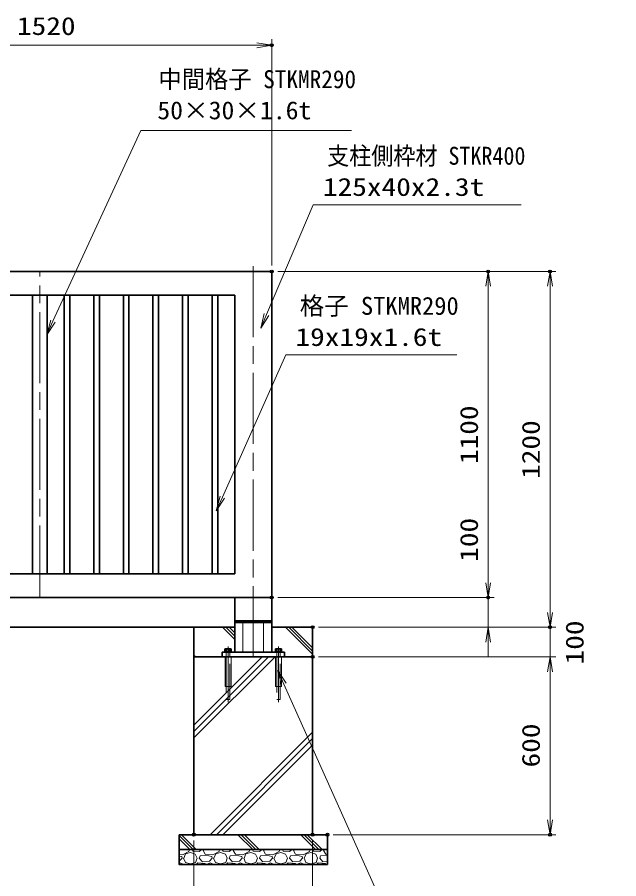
# Model space of a CAD drawing. Units: millimetres at full size. Extents: x -5940 to 5940, y -4200 to 4200.
# Drawn here: x -1820 to 209, y -2348 to 559 of the extents above; entities that cross this region are included whole.
import ezdxf
from ezdxf.enums import TextEntityAlignment as Align

# ---------------------------------------------------------------- set-up
doc = ezdxf.new("R2010")
doc.units = ezdxf.units.MM
doc.header["$LTSCALE"] = 20
doc.header["$PDMODE"] = 32
doc.header["$PDSIZE"] = 10
doc.linetypes.add('DASHED', pattern=[7.5, 6, -1.5])
doc.linetypes.add('USER1', pattern=[18, 12, -1.5, 3, -1.5])
for name, color, linetype, lineweight in [('0-1_軸線', 200, 'USER1', 15), ('0-2_隠れ線', 140, 'DASHED', 18), ('0-3_外形線', 7, 'Continuous', 35), ('0-4_寸法線', 4, 'Continuous', 18), ('0-5_0', 7, 'Continuous', 18), ('0-8_細線', 2, 'Continuous', 35), ('1-0_ハッチング', 253, 'Continuous', 13)]:
    doc.layers.add(name, color=color, linetype=linetype, lineweight=lineweight)
doc.layers.add('0-6_Defpoints', color=7, linetype='Continuous')
doc.styles.add('ＭＳ ゴシック', font='')
doc.styles.get('ＭＳ ゴシック').set_extended_font_data('MS Gothic')

# ---------------------------------------------------------------- blocks, each defined once
blk = doc.blocks.new('_Open')
at = {"layer": '0-5_0'}
blk.add_line((-20, 3.333), (0, 0), dxfattribs=at)
blk.add_lwpolyline([(-20, -3.333), (0, 0), (-20, 0)], dxfattribs=at)
blk = doc.blocks.new('S31')
at = {"layer": '0-4_寸法線'}
for points in [[(-14326924.7, 54990250.2), (-14340954.5, 54990250.2), (-14344098, 54982851.5), (-14344489, 54981931.1)], [(-14344251.4, 54982916.7), (-14344489, 54981931.1), (-14343944.6, 54982786.3)]]:
    blk.add_lwpolyline(points, dxfattribs=at)
at = {"layer": '0-4_寸法線', "color": 254, "style": 'ＭＳ ゴシック'}
for s, width, p in [('支柱側枠材 STKR400', 0.9, (-14340009.5, 54992589.6)), ('125x40x2.3t', 1.2, (-14340297.5, 54990489.6))]:
    blk.add_text(s, height=1212, dxfattribs=dict(at, width=width)).set_placement(p, align=Align.BOTTOM_LEFT)
blk = doc.blocks.new('S32')
at = {"layer": '0-4_寸法線'}
for points in [[(-14331253.4, 54980125.9), (-14342806.4, 54980125.9), (-14347081.3, 54970527.2), (-14347488.2, 54969613.7)], [(-14347233.6, 54970595), (-14347488.2, 54969613.7), (-14346929.1, 54970459.3)]]:
    blk.add_lwpolyline(points, dxfattribs=at)
at = {"layer": '0-4_寸法線', "color": 254, "style": 'ＭＳ ゴシック'}
blk.add_text('格子 STKMR290', height=1212, dxfattribs=at).set_placement((-14341861.4, 54982465.2), align=Align.BOTTOM_LEFT)
at = {"layer": '0-4_寸法線', "color": 254, "style": 'ＭＳ ゴシック', "width": 1.2}
blk.add_text('19x19x1.6t', height=1212, dxfattribs=at).set_placement((-14342149.4, 54980365.2), align=Align.BOTTOM_LEFT)
blk = doc.blocks.new('PROFSP005ACXU6')
at = {"layer": '0-3_外形線'}
for p, q in [((12, 166), (12, 0)), ((199.9, 103.9), (12, 103.9)), ((12, -166), (12, 0)), ((216, 0), (216, 180)), ((199.9, -103.9), (12, -103.9))]:
    blk.add_line(p, q, dxfattribs=at)
for points in [[(108, 207.8), (12, 207.8), (12, 166), (0, 166), (0, 0)], [(108, -207.8), (12, -207.8), (12, -166), (0, -166), (0, 0)], [(216, 180), (199.9, 207.8), (108, 207.8)], [(216, 0), (216, -180), (199.9, -207.8), (108, -207.8)]]:
    blk.add_lwpolyline(points, dxfattribs=at)
for centre, radius, start, end in [((124, 155.9), 92, 325.61587, 34.38413), ((-127.9, 0), 343.9, 342.41211, 17.58789), ((124, -155.9), 92, 325.61587, 34.38413)]:
    blk.add_arc(centre, radius, start, end, dxfattribs=at)
blk = doc.blocks.new('A$C7A822601')
at = {"layer": '0-5_0', "rotation": 90}
blk.add_blockref('PROFSP005ACXU6', (0, 0), dxfattribs=at)
blk = doc.blocks.new('S44')
at = {"layer": '0-4_寸法線'}
for points in [[(-14320890.9, 54939234.7), (-14334573.3, 54939234.7), (-14342935.2, 54957909), (-14343343.8, 54958821.6)], [(-14342783, 54957977.1), (-14343343.8, 54958821.6), (-14343087.3, 54957840.8)]]:
    blk.add_lwpolyline(points, dxfattribs=at)
at = {"layer": '0-4_寸法線', "color": 254, "style": 'ＭＳ ゴシック'}
for s, width, p in [('アンカ-ボルト', 0.75, (-14333313.3, 54941731.5)), ('M12×160\u3000ユニクロ', 0.9, (-14333505.3, 54939631.5))]:
    blk.add_text(s, height=1212, dxfattribs=dict(at, width=width)).set_placement(p, align=Align.BOTTOM_LEFT)
blk = doc.blocks.new('S47')
at = {"layer": '0-4_寸法線'}
for points in [[(-14338363.3, 54995261.7), (-14352583.3, 54995261.7), (-14358508.6, 54982395.3), (-14358926.9, 54981487)], [(-14358660, 54982465), (-14358926.9, 54981487), (-14358357.2, 54982325.6)]]:
    blk.add_lwpolyline(points, dxfattribs=at)
at = {"layer": '0-4_寸法線', "color": 254, "style": 'ＭＳ ゴシック'}
for s, width, p in [('中間格子 STKMR290', 0.95, (-14351390.5, 54997758.6)), ('50×30×1.6t', 1.05, (-14351467.3, 54995658.6))]:
    blk.add_text(s, height=1212, dxfattribs=dict(at, width=width)).set_placement(p, align=Align.BOTTOM_LEFT)

msp = doc.modelspace()

# ---------------------------------------------------------------- linework, layer by layer
at = {"layer": '0-1_軸線'}
for p, q in [((-1023.52, -281.11), (-1023.52, -1617.68)), ((-1743.52, -1396.17), (-1743.52, -302.17)), ((-1108.52, -1563.83), (-1108.52, -1751.71)), ((-938.52, -1563.83), (-938.52, -1751.71))]:
    msp.add_line(p, q, dxfattribs=at)
at = {"layer": '0-2_隠れ線'}
for p, q in [((-1058.52, -1583.17), (-1058.52, -1483.17)), ((-988.52, -1583.17), (-988.52, -1483.17)), ((-1114.52, -1583.17), (-1114.52, -1599.17)), ((-1102.52, -1583.17), (-1102.52, -1599.17)), ((-944.52, -1583.17), (-944.52, -1599.17)), ((-932.52, -1583.17), (-932.52, -1599.17)), ((-1114.52, -1599.17), (-1114.52, -1743.17)), ((-1102.52, -1743.17), (-1102.52, -1599.17)), ((-948.52, -1599.17), (-948.52, -1699.17)), ((-932.52, -1743.17), (-932.52, -1599.17)), ((-928.52, -1699.17), (-928.52, -1599.17)), ((-948.52, -1699.17), (-928.52, -1699.17)), ((-1114.52, -1743.17), (-1102.52, -1743.17))]:
    msp.add_line(p, q, dxfattribs=at)
for points in [[(-1118.52, -1599.17), (-1118.52, -1699.17), (-1098.52, -1699.17), (-1098.52, -1599.17)], [(-944.52, -1599.17), (-944.52, -1743.17), (-932.52, -1743.17)]]:
    msp.add_lwpolyline(points, dxfattribs=at)
at = {"layer": '0-3_外形線'}
for p, q in [((-2481.02, -299.17), (-961.02, -299.17)), ((-961.02, -299.17), (-961.02, -1399.17)), ((-2401.02, -379.17), (-1086.02, -379.17)), ((-1768.52, -1319.17), (-1768.52, -379.17)), ((-1718.52, -379.17), (-1718.52, -1319.17)), ((-1661.77, -379.17), (-1661.77, -1319.17)), ((-1642.77, -379.17), (-1642.77, -1319.17)), ((-1561.77, -379.17), (-1561.77, -1319.17)), ((-1542.77, -379.17), (-1542.77, -1319.17)), ((-1461.77, -379.17), (-1461.77, -1319.17)), ((-1442.77, -379.17), (-1442.77, -1319.17)), ((-1361.77, -379.17), (-1361.77, -1319.17)), ((-1342.77, -379.17), (-1342.77, -1319.17)), ((-1261.77, -379.17), (-1261.77, -1319.17)), ((-1242.77, -379.17), (-1242.77, -1319.17)), ((-1161.77, -379.17), (-1161.77, -1319.17)), ((-1142.77, -379.17), (-1142.77, -1319.17)), ((-1086.02, -379.17), (-1086.02, -1319.17)), ((-1086.02, -1319.17), (-2401.02, -1319.17)), ((-961.02, -1399.17), (-2481.02, -1399.17)), ((-1086.02, -1399.17), (-1086.02, -1583.17)), ((-961.02, -1399.17), (-961.02, -1583.17)), ((-961.02, -1478.17), (-1086.02, -1478.17)), ((-1058.52, -1478.17), (-1058.52, -1483.17)), ((-988.52, -1478.17), (-988.52, -1483.17)), ((-2323.52, -1499.17), (-1223.52, -1499.17)), ((-1086.02, -1483.17), (-961.02, -1483.17)), ((-918.52, -1583.17), (-1128.52, -1583.17)), ((-1128.52, -1583.17), (-1128.52, -1599.17)), ((-918.52, -1583.17), (-918.52, -1599.17)), ((-1128.52, -1599.17), (-918.52, -1599.17))]:
    msp.add_line(p, q, dxfattribs=at)
msp.add_lwpolyline([(-961.02, -1499.17), (-823.52, -1499.17), (-823.52, -1599.17), (-1223.52, -1599.17), (-1223.52, -1499.17), (-1086.02, -1499.17)], dxfattribs=at)
for points in [[(-1223.52, -1599.17), (-823.52, -1599.17), (-823.52, -2199.17), (-1223.52, -2199.17)], [(-1273.52, -2199.17), (-773.52, -2199.17), (-773.52, -2249.17), (-1273.52, -2249.17)], [(-773.52, -2249.17), (-1273.52, -2249.17), (-1273.52, -2299.17), (-773.52, -2299.17)]]:
    msp.add_lwpolyline(points, close=True, dxfattribs=at)
at = {"layer": '0-4_寸法線'}
for p, q in [((-961.02, -279.17), (-961.02, 484.2)), ((-2481.02, 464.2), (-961.02, 464.2)), ((-941.02, -299.17), (-211.17, -299.17)), ((-941.02, -299.17), (-2.43, -299.17)), ((-231.17, -1399.17), (-231.17, -299.17)), ((-22.43, -1499.17), (-22.43, -299.17)), ((-231.17, -1349.17), (-231.17, -1299.17)), ((-941.02, -1399.17), (-211.17, -1399.17)), ((-941.02, -1399.17), (-211.17, -1399.17)), ((-231.17, -1499.17), (-231.17, -1399.17)), ((-22.43, -1449.17), (-22.43, -1399.17)), ((-803.52, -1499.17), (-211.17, -1499.17)), ((-803.52, -1499.17), (-2.43, -1499.17)), ((-803.52, -1499.17), (-2.43, -1499.17)), ((-22.43, -1599.17), (-22.43, -1499.17)), ((-231.17, -1549.17), (-231.17, -1599.17)), ((-803.52, -1599.17), (-2.43, -1599.17)), ((-803.52, -1599.17), (-2.43, -1599.17)), ((-22.43, -1599.17), (-22.43, -2199.17)), ((-22.43, -1649.17), (-22.43, -1699.17)), ((-753.52, -2199.17), (-2.43, -2199.17)), ((-1223.52, -2219.17), (-1223.52, -2647.77)), ((-823.52, -2219.17), (-823.52, -2647.77))]:
    msp.add_line(p, q, dxfattribs=at)
at = {"layer": '0-6_Defpoints'}
for p in [(-961.02, 464.2), (-961.02, -299.17), (-961.02, -299.17), (-231.17, -299.17), (-22.43, -299.17), (-961.02, -1399.17), (-231.17, -1399.17), (-823.52, -1499.17), (-22.43, -1499.17), (-823.52, -1599.17), (-1223.52, -2199.17), (-823.52, -2199.17), (-773.52, -2199.17), (-22.43, -2199.17)]:
    msp.add_point(p, dxfattribs=at)
at = {"layer": '1-0_ハッチング'}
for p, q in [((-1086.02, -1540.23), (-1127.09, -1499.17)), ((-1086.02, -1529.36), (-1116.22, -1499.17)), ((-1086.02, -1518.48), (-1105.34, -1499.17)), ((-823.52, -1590.6), (-914.96, -1499.17)), ((-823.52, -1579.73), (-904.08, -1499.17)), ((-823.52, -1568.85), (-893.21, -1499.17)), ((-1217.47, -1599.17), (-1223.52, -1593.11)), ((-1223.52, -1829.15), (-993.55, -1599.17)), ((-1223.52, -1850.9), (-971.8, -1599.17)), ((-1223.52, -1872.65), (-950.05, -1599.17)), ((-1169.28, -2199.17), (-823.52, -1853.41)), ((-1147.53, -2199.17), (-823.52, -1875.16)), ((-1125.78, -2199.17), (-823.52, -1896.91)), ((-1226.58, -2249.17), (-1273.52, -2202.22)), ((-1215.7, -2249.17), (-1265.7, -2199.17)), ((-1025.32, -2249.17), (-1075.32, -2199.17)), ((-1014.44, -2249.17), (-1064.44, -2199.17)), ((-1003.57, -2249.17), (-1053.57, -2199.17)), ((-813.19, -2249.17), (-863.19, -2199.17)), ((-802.31, -2249.17), (-852.31, -2199.17)), ((-791.44, -2249.17), (-841.44, -2199.17)), ((-1237.45, -2249.17), (-1273.52, -2213.09)), ((-1261.79, -2267.1), (-1273.52, -2266.17)), ((-1240.45, -2255.93), (-1261.79, -2267.1)), ((-1257.72, -2278.28), (-1251.63, -2264.06)), ((-1251.63, -2264.06), (-1235.37, -2258.98)), ((-1238.52, -2249.17), (-1240.45, -2255.93)), ((-1235.37, -2258.98), (-1219.12, -2265.07)), ((-1229.66, -2249.17), (-1227.24, -2254.91)), ((-1227.24, -2254.91), (-1205.91, -2255.93)), ((-1219.12, -2265.07), (-1213.02, -2278.28)), ((-1205.91, -2255.93), (-1197.16, -2249.17)), ((-1192.7, -2252.88), (-1189.36, -2249.17)), ((-1185.59, -2265.07), (-1192.7, -2252.88)), ((-1160.19, -2267.1), (-1185.59, -2265.07)), ((-1138.85, -2255.93), (-1160.19, -2267.1)), ((-1156.12, -2278.28), (-1150.03, -2264.06)), ((-1150.03, -2264.06), (-1133.77, -2258.98)), ((-1136.92, -2249.17), (-1138.85, -2255.93)), ((-1133.77, -2258.98), (-1117.52, -2265.07)), ((-1128.06, -2249.17), (-1125.64, -2254.91)), ((-1125.64, -2254.91), (-1104.31, -2255.93)), ((-1117.52, -2265.07), (-1111.42, -2278.28)), ((-1104.31, -2255.93), (-1095.56, -2249.17)), ((-1091.1, -2252.88), (-1087.76, -2249.17)), ((-1083.99, -2265.07), (-1091.1, -2252.88)), ((-1058.59, -2267.1), (-1083.99, -2265.07)), ((-1037.25, -2255.93), (-1058.59, -2267.1)), ((-1054.52, -2278.28), (-1048.43, -2264.06)), ((-1048.43, -2264.06), (-1032.17, -2258.98)), ((-1035.32, -2249.17), (-1037.25, -2255.93)), ((-1032.17, -2258.98), (-1015.92, -2265.07)), ((-1026.46, -2249.17), (-1024.04, -2254.91)), ((-1024.04, -2254.91), (-1002.71, -2255.93)), ((-1015.92, -2265.07), (-1009.82, -2278.28)), ((-1002.71, -2255.93), (-993.96, -2249.17)), ((-989.5, -2252.88), (-986.16, -2249.17)), ((-982.39, -2265.07), (-989.5, -2252.88)), ((-956.99, -2267.1), (-982.39, -2265.07)), ((-935.65, -2255.93), (-956.99, -2267.1)), ((-952.92, -2278.28), (-946.83, -2264.06)), ((-946.83, -2264.06), (-930.57, -2258.98)), ((-933.72, -2249.17), (-935.65, -2255.93)), ((-930.57, -2258.98), (-914.32, -2265.07)), ((-924.86, -2249.17), (-922.44, -2254.91)), ((-922.44, -2254.91), (-901.11, -2255.93)), ((-914.32, -2265.07), (-908.22, -2278.28)), ((-901.11, -2255.93), (-892.36, -2249.17)), ((-887.9, -2252.88), (-884.56, -2249.17)), ((-880.79, -2265.07), (-887.9, -2252.88)), ((-855.39, -2267.1), (-880.79, -2265.07)), ((-834.05, -2255.93), (-855.39, -2267.1)), ((-851.32, -2278.28), (-845.23, -2264.06)), ((-845.23, -2264.06), (-828.97, -2258.98)), ((-832.12, -2249.17), (-834.05, -2255.93)), ((-828.97, -2258.98), (-812.72, -2265.07)), ((-823.26, -2249.17), (-820.84, -2254.91)), ((-820.84, -2254.91), (-799.51, -2255.93)), ((-812.72, -2265.07), (-806.62, -2278.28)), ((-799.51, -2255.93), (-790.76, -2249.17)), ((-786.3, -2252.88), (-782.96, -2249.17)), ((-779.19, -2265.07), (-786.3, -2252.88)), ((-773.52, -2265.53), (-779.19, -2265.07)), ((-1264.84, -2273.2), (-1273.52, -2271.03)), ((-1272.96, -2288.44), (-1273.52, -2288.49)), ((-1270.93, -2294.54), (-1273.52, -2295.65)), ((-1263.82, -2278.28), (-1272.96, -2288.44)), ((-1258.74, -2298.6), (-1270.93, -2294.54)), ((-1263.82, -2278.28), (-1264.84, -2273.2)), ((-1258.74, -2278.28), (-1252.64, -2292.5)), ((-1252.64, -2292.5), (-1235.37, -2297.58)), ((-1235.37, -2297.58), (-1218.1, -2292.5)), ((-1218.1, -2292.5), (-1213.02, -2278.28)), ((-1210.99, -2294.54), (-1216.06, -2299.17)), ((-1186.6, -2296.57), (-1210.99, -2294.54)), ((-1205.91, -2278.28), (-1202.86, -2270.15)), ((-1194.73, -2290.47), (-1205.91, -2278.28)), ((-1183.56, -2268.12), (-1202.86, -2270.15)), ((-1171.36, -2288.44), (-1194.73, -2290.47)), ((-1163.24, -2273.2), (-1183.56, -2268.12)), ((-1169.33, -2294.54), (-1176.44, -2297.58)), ((-1162.22, -2278.28), (-1171.36, -2288.44)), ((-1157.14, -2298.6), (-1169.33, -2294.54)), ((-1162.22, -2278.28), (-1163.24, -2273.2)), ((-1157.14, -2278.28), (-1151.04, -2292.5)), ((-1151.04, -2292.5), (-1133.77, -2297.58)), ((-1133.77, -2297.58), (-1116.5, -2292.5)), ((-1116.5, -2292.5), (-1111.42, -2278.28)), ((-1109.39, -2294.54), (-1114.46, -2299.17)), ((-1085, -2296.57), (-1109.39, -2294.54)), ((-1104.31, -2278.28), (-1101.26, -2270.15)), ((-1093.13, -2290.47), (-1104.31, -2278.28)), ((-1081.96, -2268.12), (-1101.26, -2270.15)), ((-1069.76, -2288.44), (-1093.13, -2290.47)), ((-1061.64, -2273.2), (-1081.96, -2268.12)), ((-1067.73, -2294.54), (-1074.84, -2297.58)), ((-1060.62, -2278.28), (-1069.76, -2288.44)), ((-1055.54, -2298.6), (-1067.73, -2294.54)), ((-1060.62, -2278.28), (-1061.64, -2273.2)), ((-1055.54, -2278.28), (-1049.44, -2292.5)), ((-1049.44, -2292.5), (-1032.17, -2297.58)), ((-1032.17, -2297.58), (-1014.9, -2292.5)), ((-1014.9, -2292.5), (-1009.82, -2278.28)), ((-1007.79, -2294.54), (-1012.86, -2299.17)), ((-983.4, -2296.57), (-1007.79, -2294.54)), ((-1002.71, -2278.28), (-999.66, -2270.15)), ((-991.53, -2290.47), (-1002.71, -2278.28)), ((-980.36, -2268.12), (-999.66, -2270.15)), ((-968.16, -2288.44), (-991.53, -2290.47)), ((-960.04, -2273.2), (-980.36, -2268.12)), ((-966.13, -2294.54), (-973.24, -2297.58)), ((-959.02, -2278.28), (-968.16, -2288.44)), ((-953.94, -2298.6), (-966.13, -2294.54)), ((-959.02, -2278.28), (-960.04, -2273.2)), ((-953.94, -2278.28), (-947.84, -2292.5)), ((-947.84, -2292.5), (-930.57, -2297.58)), ((-930.57, -2297.58), (-913.3, -2292.5)), ((-913.3, -2292.5), (-908.22, -2278.28)), ((-906.19, -2294.54), (-911.26, -2299.17)), ((-881.8, -2296.57), (-906.19, -2294.54)), ((-901.11, -2278.28), (-898.06, -2270.15)), ((-889.93, -2290.47), (-901.11, -2278.28)), ((-878.76, -2268.12), (-898.06, -2270.15)), ((-866.56, -2288.44), (-889.93, -2290.47)), ((-858.44, -2273.2), (-878.76, -2268.12)), ((-864.53, -2294.54), (-871.64, -2297.58)), ((-857.42, -2278.28), (-866.56, -2288.44)), ((-852.34, -2298.6), (-864.53, -2294.54)), ((-857.42, -2278.28), (-858.44, -2273.2)), ((-852.34, -2278.28), (-846.24, -2292.5)), ((-846.24, -2292.5), (-828.97, -2297.58)), ((-828.97, -2297.58), (-811.7, -2292.5)), ((-811.7, -2292.5), (-806.62, -2278.28)), ((-804.59, -2294.54), (-809.66, -2299.17)), ((-780.2, -2296.57), (-804.59, -2294.54)), ((-799.51, -2278.28), (-796.46, -2270.15)), ((-788.33, -2290.47), (-799.51, -2278.28)), ((-777.16, -2268.12), (-796.46, -2270.15)), ((-773.52, -2289.19), (-788.33, -2290.47)), ((-773.52, -2269.03), (-777.16, -2268.12)), ((-1259.68, -2299.17), (-1258.74, -2298.6)), ((-1185.02, -2299.17), (-1186.6, -2296.57)), ((-1176.44, -2297.58), (-1175.81, -2299.17)), ((-1158.08, -2299.17), (-1157.14, -2298.6)), ((-1083.42, -2299.17), (-1085, -2296.57)), ((-1074.84, -2297.58), (-1074.21, -2299.17)), ((-1056.48, -2299.17), (-1055.54, -2298.6)), ((-981.82, -2299.17), (-983.4, -2296.57)), ((-973.24, -2297.58), (-972.61, -2299.17)), ((-954.88, -2299.17), (-953.94, -2298.6)), ((-880.22, -2299.17), (-881.8, -2296.57)), ((-871.64, -2297.58), (-871.01, -2299.17)), ((-853.28, -2299.17), (-852.34, -2298.6)), ((-778.62, -2299.17), (-780.2, -2296.57))]:
    msp.add_line(p, q, dxfattribs=at)

# ---------------------------------------------------------------- block references
at = {"layer": '0-4_寸法線'}
for name, p, xscale, yscale in [('_Open', (-961.02, 464.2), 2.5, 2.5), ('S47', (716226.25, -2749586.79), 0.05, 0.05), ('S31', (716226.25, -2749586.79), 0.05, 0.05), ('S32', (716226.25, -2749586.79), 0.05, 0.05), ('S44', (716226.25, -2749586.79), 0.05, 0.05)]:
    msp.add_blockref(name, p, dxfattribs=dict(at, xscale=xscale, yscale=yscale))
at = {"layer": '0-4_寸法線', "xscale": 2.5, "yscale": 2.5}
for p, rotation in [((-231.17, -299.17), 90), ((-22.43, -299.17), 90), ((-231.17, -1399.17), 270), ((-231.17, -1399.17), 270), ((-22.43, -1499.17), 270), ((-22.43, -1499.17), 270), ((-231.17, -1499.17), 90), ((-22.43, -1599.17), 90), ((-22.43, -1599.17), 90), ((-22.43, -2199.17), 270)]:
    msp.add_blockref('_Open', p, dxfattribs=dict(at, rotation=rotation))
at = {"layer": '0-8_細線', "xscale": 0.05, "yscale": 0.05}
for p in [(-1108.52, -1583.17), (-938.52, -1583.17)]:
    msp.add_blockref('A$C7A822601', p, dxfattribs=at)

# ---------------------------------------------------------------- texts
at = {"layer": '0-4_寸法線', "color": 254, "style": 'ＭＳ ゴシック', "width": 1.2}
msp.add_text('1520', height=60.56, dxfattribs=at).set_placement((-1820.62, 480.54), align=Align.BOTTOM_LEFT)
for s, p in [('1100', (-247.51, -948.77)), ('1200', (-38.78, -998.77)), ('100', (-247.51, -1278.57)), ('100', (108.75, -1624.77)), ('600', (-38.78, -1972.37))]:
    msp.add_text(s, height=60.56, rotation=90, dxfattribs=at).set_placement(p, align=Align.BOTTOM_LEFT)

doc.saveas('drawing.dxf')
